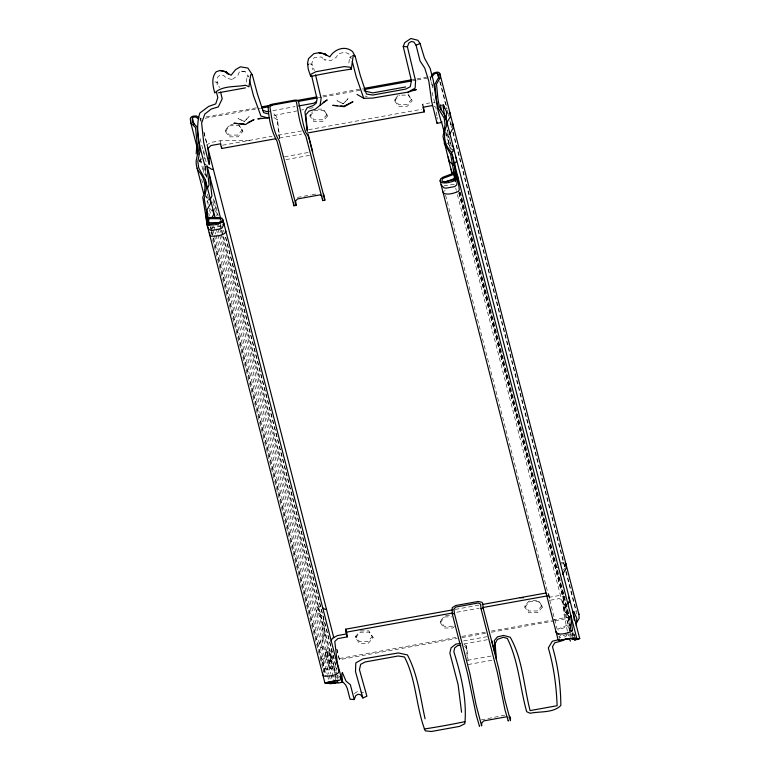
<?xml version="1.0" encoding="UTF-8"?>
<svg xmlns="http://www.w3.org/2000/svg" width="770" height="770" viewBox="0 0 770 770"><rect width="100%" height="100%" fill="white"/><g stroke="black" fill="none" stroke-linecap="round" stroke-linejoin="round"><path stroke-width="0.58" stroke-dasharray="3.85 2.89" d="M222.232 225.042L222.328 223.935M224.051 232.136L223.396 230.172M348.887 63.073L349.532 57.375L353.266 55.325M238.594 124.403L242.897 131.247L238.036 136.829L229.219 136.858L225.263 131.304L225.475 129.784L230.143 124.432L233.31 124.422M317.972 109.138L323.256 109.119L327.048 114.441L327.558 115.962L322.697 121.535L313.881 121.573L309.925 116.02L310.137 114.499L312.466 111.823M407.917 93.825L412.219 100.668L407.359 106.25L398.542 106.279L394.587 100.735L394.798 99.205L397.907 95.644M360.37 630.89L368.82 630.861L373.123 637.695L368.262 643.277L359.455 643.306L355.499 637.762L355.711 636.241L359.59 631.775M454.31 626.395L452.924 627.993L444.107 628.022L440.161 622.478L440.373 620.947L445.031 615.596L451.364 615.577M532.859 600.302L538.143 600.282L541.936 605.605L542.446 607.126L537.585 612.708L528.769 612.737L524.813 607.184L525.024 605.663L529.693 600.311M246.275 82.188L247.093 76.836L248.931 75.739M208.189 203.039L208.352 202.433M448.015 133.72L448.823 145.01M569.453 630.389C569.656 622.064 560.252 612.034 566.162 604.257M564.218 608.05L564.545 606.827M570.772 629.889L570.378 630.784L570.224 624.249M222.761 235.986L331.36 658.331L331.235 662.537L336.163 667.744L337.25 678.755M444.55 191.23L445.118 190.132M570.974 636.463L572.986 632.642M206.88 202.115L208.603 199.392M563.399 570.108L564.516 568.337M566.961 605.634L565.815 607.453L566.191 611.255L570.666 628.657M567.23 634.49L566.046 636.232L562.302 638.099M225.263 131.304L230.124 125.731L238.941 125.693L242.897 131.247M242.386 129.726L237.728 135.077L229.277 135.106L225.475 129.784M309.925 116.02L314.786 110.437L323.602 110.408L327.558 115.962M327.048 114.441L322.389 119.793L313.929 119.822L310.137 114.499M394.587 100.735L399.447 95.153M411.709 99.147L407.051 104.499L398.591 104.528L394.798 99.205M355.499 637.762L360.36 632.18L369.167 632.151L373.123 637.695M372.613 636.174L367.954 641.525L359.503 641.564L355.711 636.241M440.161 622.478L445.012 616.895L451.624 616.866M524.813 607.184L529.673 601.601L538.49 601.572L542.446 607.126M541.936 605.605L537.277 610.957L528.817 610.985L525.024 605.663M557.49 629.273L569.675 624.239L570.204 625.269L558.25 630.081M559.318 636.357L560.801 635.346M354.306 693.577L357.963 691.191L363.565 692.702M206.216 145.232L210.72 142.479L220.162 140.775L249.663 140.342M247.093 76.836L248.45 76.933L245.216 71.581L241.27 71.158L239.239 72.159L237.776 75.672L231.924 79.58L232.973 79.734L226.284 78.117L223.637 75.412L220.21 74.969L217.794 76.913L216.996 82.284L217.419 87.414M481.308 719.892L504.668 715.147M556.219 567.885L557.788 567.259M569.829 616.751L552.552 620.043M221.308 226.043L211.182 228.19L209.912 227.718M566.682 634.365L561.33 636.366L559.501 638.263L558.722 635.231M329.185 650.871L327.077 651.622L326.413 660.362L330.089 668.331L332.322 668.293L330.561 655.164L329.185 650.871L330.956 664L332.322 668.293M273.802 115.567L296.797 110.947M301.397 110.014L303.698 109.552M309.444 108.397L315.2 107.242M206.206 116.886L258.046 107.531M322.832 95.827L362.891 88.598M412.364 79.657L415.906 79.021M417.08 78.809L427.687 76.894M201.028 121.419L200.431 119.09L203.963 118.455M205.138 118.243L260.51 108.243M318.231 97.819L321.773 97.184M322.948 96.972L362.997 89.734M412.479 80.802L416.012 80.167M417.196 79.945L430.151 77.606L430.035 76.471L433.038 88.117M272.85 110.62L295.103 106.597M423.009 107.242L422.711 104.2L429.785 102.92M222.54 145.241L272.031 136.3M277.922 135.241L301.474 130.987M308.539 129.707L421.556 109.302M279.366 138.071L301.734 134.038M284.448 156.791L309.136 152.335M285.92 159.631L309.434 155.376M297.393 197.409L310.897 194.974M312.023 194.772L316.528 193.963M454.31 184.28L444.117 185.811M320.763 606.144L319.386 606.394A3.321 2.281 -14.4 0 0 316.355 609.263L316.855 613.084L321.619 617.915L323.448 636.617L320.012 642.065A10.491 7.2 -14.4 0 0 320.493 646.925A13.052 8.961 -14.4 0 1 321.793 660.217L321.687 663.644M561.138 562.735L564.169 562.504M561.243 563.881L563.755 563.707M455.234 609.407L478.786 605.153M456.745 612.237L479.123 608.194M569.598 630.996L562.716 600.311L559.232 598.617L549.799 600.321L549.501 597.279L558.933 595.576L565.777 597.048M333.699 656.463L332.322 656.714A3.321 2.281 -14.4 0 0 329.291 659.582L329.801 663.413L334.555 668.235L335.258 675.328M455.956 637.483L339.329 658.543L337.857 658.225M461.846 636.424L485.408 632.17M491.298 631.102L551.378 620.254M336.74 649.197L339.435 659.688L457.245 638.417M461.952 637.56L485.514 633.306M491.404 632.247L553.842 620.966M555.026 620.755L569.155 618.204L569.049 617.059L459.844 192.394M463.54 640.909L487.064 636.665M463.838 643.951L487.362 639.706M467.419 660.323L492.117 655.867M468.17 664.529L492.867 660.073M199.199 159.814L199.863 161.873L202.096 161.835L200.72 157.542M401.651 95.143L408.264 95.124L412.219 100.668M452.616 626.241L444.165 626.27L440.373 620.947M331.427 676.849L336.971 676.888L339.108 678.062M241.27 71.158L245.216 71.581M433.212 102.651L435.358 102.949M309.646 63.891L311.763 64.208L312.745 65.421L314.362 70.57M214.849 81.899L217.746 82.486L219.373 87.684M364.99 96.058L367.271 96.539M336.519 670.121L324.064 669.717L324.372 668.543L337.096 669.072M337.289 675.704L338.916 676.156M434.184 106.385L435.926 107.232L436.898 115.972M349.532 57.375L351.332 58.443L348.685 53.775L344.633 52.168L338.011 53.938L336.471 57.172L330.522 60.811L323.939 59.406L325.219 60.33L321.321 56.951L314.497 57.606L312.736 59.29L311.763 64.208L312.389 69.666M273.86 117.531L277.547 120.024L279.731 138.465M464.252 644.442L466.1 645.684L466.899 648.802L468.256 662.624M450.171 143.644L448.419 142.026L447.274 130.332M447.312 143.076L451.432 146.887M204.089 173.616L206.562 175.906M566.191 611.255L568.809 613.68M273.831 113.739L276.748 116.905L277.547 120.024M464.676 646.29L466.899 648.802M447.765 112.632L448.689 116.645M201.23 162.489L200.364 158.187A3.321 2.281 -14.4 0 1 200.691 156.965M562.755 593.102L563.303 594.161L562.408 589.608M564.525 611.245L568.578 615.538L564.525 611.245L456.61 191.557M569.675 624.239L570.204 625.269M205.359 166.301L206.206 172.682M205.446 172.798L205.292 168.062A3.754 2.58 -14.4 0 1 206.37 167.581M440.353 82.207L447.12 108.512M450.768 122.7L451.364 125.019M453.155 131.997L564.063 563.313M564.949 566.768L564.362 564.477L564.679 567.721M566.123 571.34L576.422 611.37M439.747 81.447L446.802 108.888M447.101 110.033L448.66 116.116M449.853 120.765L451.355 126.578M452.847 132.392L565.517 570.57M565.815 571.715L576.692 614.027M447.149 129.687L452.49 150.468M445.907 132.267L450.084 148.514M460.335 191.999L568.847 614.017M573.939 633.816L574.545 636.145M430.151 77.606L433.144 89.262M459.613 192.009L569.79 620.456M572.716 631.852L573.891 636.415M572.562 633.652L573.121 635.818M458.997 192.789L570.724 627.29M458.766 192.923L571.234 630.322M571.86 633.296L572.755 636.78M432.076 92.284L435.031 103.786M455.715 188.063L456.312 190.392M569.742 631.515L571.196 637.146M567.384 631.188L563.977 614.191L562.716 600.311M567.663 632.276L569.059 637.685M549.501 597.279L548.298 592.602L549.799 600.321M422.711 104.2L423.192 106.068M445.58 195.214L557.085 628.849M221.125 144.519L220.162 140.775L220.461 143.817M201.22 121.448L200.316 117.954L200.431 119.09M203.915 131.93L207.669 146.541M336.933 649.226L339.435 659.688M203.954 132.815L207.486 146.541M225.774 237.333L336.981 669.813M200.104 138.581L206.861 164.886M225.475 237.256L336.163 667.744M214.301 200.547L218.18 215.658M220.278 223.801L334.555 668.235M204.82 166.233L206.013 170.882M213.194 198.785L217.381 215.061M220.066 225.523L220.961 229.017M221.26 230.172L222.463 234.821M335.114 673.134L331.706 656.136L330.628 644.586M335.393 674.212L336.509 678.543M203.694 166.541L206.793 178.573L206.312 173.847M212.77 201.827L216.36 215.773M218.151 222.751L219.344 227.4M219.642 228.565L220.846 233.214M221.144 234.378L331.235 662.537M200.2 159.409L203.559 172.47M216.409 222.463L333.997 680.074M207.361 194.011L208.814 199.68M216.341 228.95L217.535 233.599M217.833 234.763L330.686 673.635M330.975 674.77L332.149 679.304M201.673 179.304L202.558 182.731M205.58 194.492L208.141 204.474M209.469 209.604L210.961 215.417M213.646 225.88L215.744 234.022M216.043 235.187L328.925 674.183M329.223 675.319L330.686 681.046M208.737 213.386L209.334 215.716M212.019 226.178L212.616 228.498M212.915 229.662L214.118 234.311M214.416 235.476L327.298 674.472M327.587 675.617L328.771 680.199M210.72 226.563L211.673 230.249M211.971 231.414L326.191 675.627M210.162 226.775L211.057 230.259M211.355 231.423L325.883 676.801M212.587 239.576L323.795 672.056M570.657 625.894L568.318 613.401M279.356 138.263L276.748 116.905M203.598 172.182L203.222 169.313A3.321 2.281 -14.4 0 1 206.254 166.435M203.771 150.266L204.743 159.005M569.444 616.337L569.781 619.725M451.557 127.772L450.623 123.758A3.754 2.58 -14.4 0 0 449.497 123.681M451.798 148.283L451.961 150.006M450.017 140.294L450.941 149.649M445.849 132.719L446.196 136.203M466.1 645.684L467.342 658.35M335.373 676.512L335.836 681.248M324.17 672.123L323.063 660.833L326.827 654.163L325.97 649.909L321.571 645.568L321.475 642.382L325.046 636.02L323.227 617.425L318.299 612.217L318.424 608.011A3.754 2.58 -14.4 0 1 320.869 607.289M211.038 232.174L211.259 234.427M437.014 117.059L437.216 119.177M574.276 634.413L574.478 636.78M569.838 634.008L570.137 637.56M337.568 675.954L337.761 678.322M199.767 159.756L199.863 161.873M209.575 208.275A13.052 8.961 -14.4 0 1 211.731 211.009M205.648 196.427A13.052 8.961 -14.4 0 1 208.872 199.882M331.36 658.331A3.754 2.58 -14.4 0 1 333.814 657.609M249.066 116.636L244.359 121.448L238.084 118.609L244.359 121.448L249.066 116.636M347.973 98.733L343.324 103.786L336.99 100.706L343.324 103.786L347.973 98.733M328.395 655.742L327.077 651.622L327.269 655.857L330.089 668.331L328.395 655.742"/><path stroke-width="1.16" d="M495.639 655.231L494.321 640.592L497.41 636.877L503.599 635.433L510.221 637.223C522.907 659.688 523.706 686.099 530.106 710.595L557.124 705.715C556.383 686.205 553.851 666.666 548.307 647.907L552.35 641.246L559.501 639.495M496.39 659.438L495.12 643.701L497.314 639.418L503.32 637.271L507.343 638.436C518.653 661.324 519.894 687.35 526.641 711.663L530.029 713.251C540.001 711.22 553.303 713.164 560.829 705.493C560.733 685.637 557.971 665.79 552.465 646.713L554.756 642.825L561.898 640.852L565.931 638.908M445.349 119.302L446.061 119.571L446.59 111.814L443.501 105.115L442.789 104.845L444.877 117.204M576.287 626.029L576.817 618.272L573.727 611.563L573.015 611.293L573.785 617.213M196.186 153.913L196.851 145.174L197.515 147.224M341.947 681.046L345.672 684.925L347.308 688.524L350.061 699.247L354.248 699.535L355.74 695.666L358.002 694.251L360.716 694.771L362.911 697.966L366.895 696.205L359.446 669.669L360.668 664.346L365.221 661.95L398.225 655.992L404.491 657.003C416.483 680.025 415.867 707.043 425.233 730.855L431.306 731.5L459.594 726.389L464.849 723.704C467.082 699.304 461.076 674.982 453.867 651.815L454.627 647.955L457.726 645.501L460.826 645.472M307.471 131.054L305.767 114.932L308.857 111.217L315.257 109.205L320.079 105.307L321.138 98.493L315.546 74.882M326.586 55.479L325.132 53.996L319.03 52.716L313.823 53.659L308.491 58.664L307.519 63.583L308.327 69.502L310.705 76.423C323.997 73.65 337.895 71.129 351.312 69.088L353.266 55.325L355.163 56.248L360.283 75.383L366.443 94.046L372.709 95.057L405.713 89.099L410.266 86.712L411.43 80.754L403.23 46.508L404.731 42.639L410.882 38.5L417.86 40.271L420.054 43.476L424.472 58.068L430.189 68.52L433.298 80.455L437.668 109.07L441.393 122.526L437.052 123.306L431.643 101.419L428.842 81.264L424.761 68.116L420.054 61.013L416.079 45.238L413.885 42.042L411.43 41.474L408.918 42.937L407.407 46.806L415.569 80.898L415.126 88.136L408.129 92.092L372.497 98.108L363.738 98.3L357.02 94.412M568.106 603.824L569.579 600.783L568.78 597.145L569.328 598.203M209.633 224.705L208.073 218.642L208.381 217.458L219.479 217.535L221.924 218.218L222.982 219.941L338.973 671.016L338.203 673.047C334.267 675.993 328.617 676.262 323.881 676.118L322.765 674.674L322.553 672.47M449.449 134.452L453.116 128.099L452.866 124.23A3.321 2.281 -14.4 0 0 452.317 123.171M562.735 573.785L562.572 574.401L566.239 568.058L565.44 563.12L565.988 564.179M569.251 602.005L569.579 600.783M479.691 725.561L479.479 726.303L476.235 715.118L467.765 674.241L452.25 613.882L452.231 607.694L455.725 605.518L478.228 601.457L482.02 602.313L482.752 603.728L483.194 608.29L498.719 668.649L504.812 699.526L510.423 720.71L510.5 717.9L509.701 716.216M508.469 720.374L508.258 721.105L505.004 709.921L497.42 672.759L481.029 608.685L480.576 604.123L478.257 602.987L455.994 607.01L453.973 608.926L454.416 613.488L469.941 673.846L476.033 704.723L481.645 725.908L481.722 723.097L483.675 720.922L505.938 716.899M431.392 75.643L433.5 73.092L436.446 72.216A3.321 2.281 -14.4 0 1 439.92 73.91L440.171 77.78L436.503 84.123L437.784 97.145A6.641 0.51 79.8 0 0 438.448 101.736L439.343 106.732L444.964 115.625A20.588 20.521 -81.7 0 1 446.716 125.462A23.832 23.755 -81.7 0 0 451.518 152.354L576.72 638.176L573.313 637.984L559.01 640.592L557.875 638.908L440.065 180.738L440.758 178.698L442.991 177.177L453.684 173.163L455.407 178.842M222.982 219.941L222.212 221.972C218.285 224.917 212.626 225.187 207.89 225.042L206.774 223.598L205.696 212.559M225.841 231.067L225.081 233.098C221.144 236.044 215.484 236.313 210.749 236.169L209.633 234.725L209.421 232.521M558.779 634.076L557.191 633.508L556.056 631.814L557.191 633.508C561.84 634.99 567.24 633.104 571.61 631.381L572.408 629.6L570.56 615.288L571.109 616.356M571.61 631.381L572.408 629.6M198.795 119.042L195.724 117.059A3.754 2.58 -14.4 0 0 192.356 117.743L192.231 121.939L197.159 127.146L198.458 140.361A6.641 0.51 79.8 0 0 199.122 144.952L199.882 151.719L197.813 161.44L198.727 167.86L205.311 179.602L215.013 217.333M205.234 164.289L204.781 165.252C200.306 148.504 194.502 130.14 199.815 113.065L208.67 106.404L215.754 103.883L217.804 97.549L216.562 92.41M437.052 123.306L437.504 122.343M441.393 122.526L441.845 121.564M330.956 641.237L332.496 638.186L337.52 635.558L346.952 633.854L345.749 629.177L452.885 609.83M207.65 187.88L209.065 184.944L206.87 165.617M209.969 199.863L211.923 196.071L209.729 176.744M212.231 217.246L213.704 214.214L212.838 209.96M446.744 122.709L450.248 116.973L449.998 113.103A3.321 2.281 -14.4 0 0 449.449 112.045M576.22 623.257L579.175 618.377L578.934 614.499L439.92 73.91M431.72 76.981L434.299 73.978A3.754 2.58 -14.4 0 1 437.687 73.439L438.611 77.452L434.858 84.219L436.157 97.434A6.641 0.51 79.8 0 0 436.821 102.035L438.457 108.637L444.184 118.147L445.099 124.567L443.01 136.675L452.125 174.116M320.079 105.307L327.183 99.917L323.188 102.352M316.518 101.361L313.833 103.218L298.616 105.971M248.171 122.536L254.013 119.591L245.312 124.576L233.888 123.219L237.295 123.46M416.079 45.238L420.054 43.476M576.72 638.176L576.47 638.282A23.832 0.616 -10.1 0 0 578.665 638.6A20.588 0.529 -10.1 0 1 579.473 638.715L576.759 639.591A6.641 0.51 79.8 0 0 576.865 638.754M424.231 729.007C437.649 726.967 451.557 724.445 464.849 721.673M338.088 680.179C314.439 684.549 334.209 682.364 337.424 682.817A6.641 0.51 79.8 0 0 337.462 680.95M454.213 174.193L443.52 178.197L442.259 179.006L441.999 181.133L444.588 181.816L454.387 179.699L454.127 172.037M444.56 182.24L455.253 178.226M228.372 74.007L226.197 71.783L220.028 70.503L216.226 71.745C210.99 77.693 212.876 86.067 214.763 92.977C222.28 85.306 235.582 87.241 245.553 85.22L248.941 86.808L250.77 74.651L252.281 74.738L257.44 93.998L263.59 112.622L267.614 113.777M206.774 223.598L324.892 682.932L340.032 680.141L340.802 678.11L339.734 676.387M408.129 92.092L416.32 89.609L412.922 90.138M261.069 118.166L257.806 118.898L269.654 117.752M218.459 92.756L245.476 87.867M261.579 106.886L272.176 104.97M296.922 100.504L316.942 96.895M364.066 88.377L411.19 79.868M261.685 108.031L268.759 106.751M298.211 101.438L317.057 98.031M364.181 89.522L411.305 81.014M269.336 111.255L266.998 111.679L262.56 110.225M405.732 86.952L372.728 92.91L364.094 90.812M432.442 105.538L423.009 107.242L424.212 111.919L307.625 132.969M220.566 92.015L222.203 98.801L218.305 106.915L211.192 109.061L204.81 114.047L201.634 123.104L203.713 142.575L209.122 164.472L209.575 163.51L207.987 148.398L211.019 145.52L220.461 143.817L221.664 148.495L275.833 138.716M296.084 205.388L279.26 140.92C272.994 131.006 271.897 118.311 269.866 106.809L271.954 105.172L294.227 101.149L295.709 101.178L296.469 102.006C298.51 113.508 299.607 126.203 305.873 136.117L322.697 200.575L324.863 200.19L309.347 139.822L308.038 135.722L305.526 132.132L303.409 124.692L298.404 101.062L296.383 100.071L294.333 100.187L271.82 104.258L268.201 105.846C268.268 117.589 271.3 131.035 277.094 141.314L293.919 205.773L296.084 205.388L295.642 200.816L297.663 198.91L319.925 194.887L322.245 196.013M482.318 604.517L545.94 593.025M337.058 680.709L338.155 683.057L342.496 682.278L337.356 663.143L334.786 641.468L337.818 638.6L347.251 636.896L346.048 632.228L452.038 613.084M482.655 607.559L547.422 595.855M452.25 613.882L454.416 613.488M481.029 608.685L483.194 608.29M571.08 638.417L560.897 639.937M460.239 643.489L455.898 644.086L451.066 647.83L449.853 653.076L458.083 684.53L461.567 712.212M572.293 638.215L575.142 638.474C564.044 641.237 585.489 637.059 575.123 639.889A6.641 0.51 79.8 0 0 575.229 639.687M520 597.712L523.542 597.664M208.073 218.642L219.161 218.719L220.528 219.046L221.192 221.009L218.824 222.578L210.143 224.147L208.401 223.3L207.072 209.758L210.836 203.088L209.979 198.833M209.103 222.674L220.201 222.751M208.872 158.235L210.508 158.283M213.367 169.41L211.731 169.371L208.66 167.379A3.754 2.58 -14.4 0 0 207.746 167.331M326.499 609.368L324.863 609.32L322.341 607.597M337.318 105.673L332.784 105.355L344.219 106.684L352.939 101.717L344.132 106.154L340.725 105.914M239.566 123.614L244.109 123.931M403.23 46.508L407.407 46.806M324.892 682.932L327.702 683.202A23.832 0.616 -10.1 0 1 329.897 683.519A20.588 0.529 -10.1 0 0 330.705 683.635L335.797 683.106A6.641 0.51 79.8 0 0 335.893 682.903M220.028 70.503L226.197 71.783M325.132 53.996L319.03 52.716L320.291 52.986M267.556 117.858L260.934 116.068L253.436 95.557L249.432 80.051M221.327 221.808L222.963 222.26L224.022 223.974L222.049 227.987L220.278 228.931L211.596 230.499L209.045 229.556L207.515 226.467L202.751 197.274A23.832 23.755 -81.7 0 0 197.948 170.382A20.588 20.521 -81.7 0 1 196.196 160.545L198.391 150.246L197.495 145.251A6.641 0.51 79.8 0 1 196.831 140.65L195.551 127.637L190.787 122.815L190.286 118.994A3.321 2.281 -14.4 0 1 193.318 116.116L196.331 115.914L198.852 117.637M441.287 105.201L440.546 104.922L441.239 110.206M228.247 74.112L224.85 71.552L231.077 75.248L235.61 69.618L240.394 66.826L247.901 68.058L252.281 74.738M325.479 54.94L323.785 53.592L329.839 56.874C334.45 49.164 345.075 45.161 352.535 51.561L355.163 56.248M453.463 165.261L449.093 161.228L448.227 156.974M453.694 173.972L451.952 172.355L451.191 169.159M307.519 63.583L308.433 64.68M507.507 717.245L508.007 717.929M440.065 180.738L441.2 182.423C445.859 183.905 451.249 182.028 455.619 180.305L456.418 178.515L454.57 164.212M441.104 184.781L444.049 187.89L446.042 188.159L454.724 186.59L456.783 184.829L457.149 181.383L452.365 154.577M442.923 191.865L444.059 193.549C448.717 195.031 454.108 193.155 458.477 191.432L459.276 189.641L457.428 175.339M351.312 69.088L350.311 67.231L344.248 66.595L315.95 71.706L310.705 74.382L310.705 76.423M323.689 194.204L324.863 200.19M574.035 638.763L574.766 640.332M569.338 638.763L570.426 641.121M444.165 143.133L450.633 154.26L455.522 181.681M363.738 98.3L356.289 76.952L352.304 61.533M437.687 73.439L438.861 78.011M445.811 117.849L579.714 638.609M441.537 121.881L443.934 131.198M423.433 107.001L424.212 111.919M491.77 640.611L495.004 653.21M308.241 134.519L312.668 151.7M362.911 697.966L355.499 671.575L355.807 662.912L362.805 658.956L398.436 652.95L407.417 654.943C417.946 674.703 420.314 697.245 425.069 718.805M354.248 699.535L350.36 684.732L345.99 681.046L342.371 672.557L341.813 673.981L342.496 682.278M207.621 147.051L333.853 637.955M207.236 166.339L220.692 218.661M192.356 117.743L194.117 124.605M190.787 122.815L197.255 147.975M197.101 168.158L203.578 193.328M208.381 217.458L208.978 219.787M311.619 75.691L317.038 98.897L316.306 103.103L313.217 105.548L307.211 107.704L304.968 111.814L307.124 130.996M573.727 611.563L574.199 613.671M573.939 618.397L574.41 620.495M443.501 105.115L444.203 108.272M197.977 154.626L196.851 145.174M205.311 179.602L206.437 188.448L204.243 198.747L208.94 225.033M445.753 117.204L446.061 119.571M322.476 198.294L322.697 200.575M347.049 634.865L347.251 636.896M345.749 629.177L346.048 632.228M293.582 202.356L293.919 205.773M221.462 146.464L221.664 148.495M455.647 157.196A10.491 7.2 -14.4 0 1 456.129 162.056A13.052 8.961 -14.4 0 0 453.857 164.655M452.789 146.069A10.491 7.2 -14.4 0 1 453.27 150.93A13.052 8.961 -14.4 0 0 450.999 153.528M578.385 613.44A3.321 2.281 -14.4 0 1 578.934 614.499"/></g></svg>
